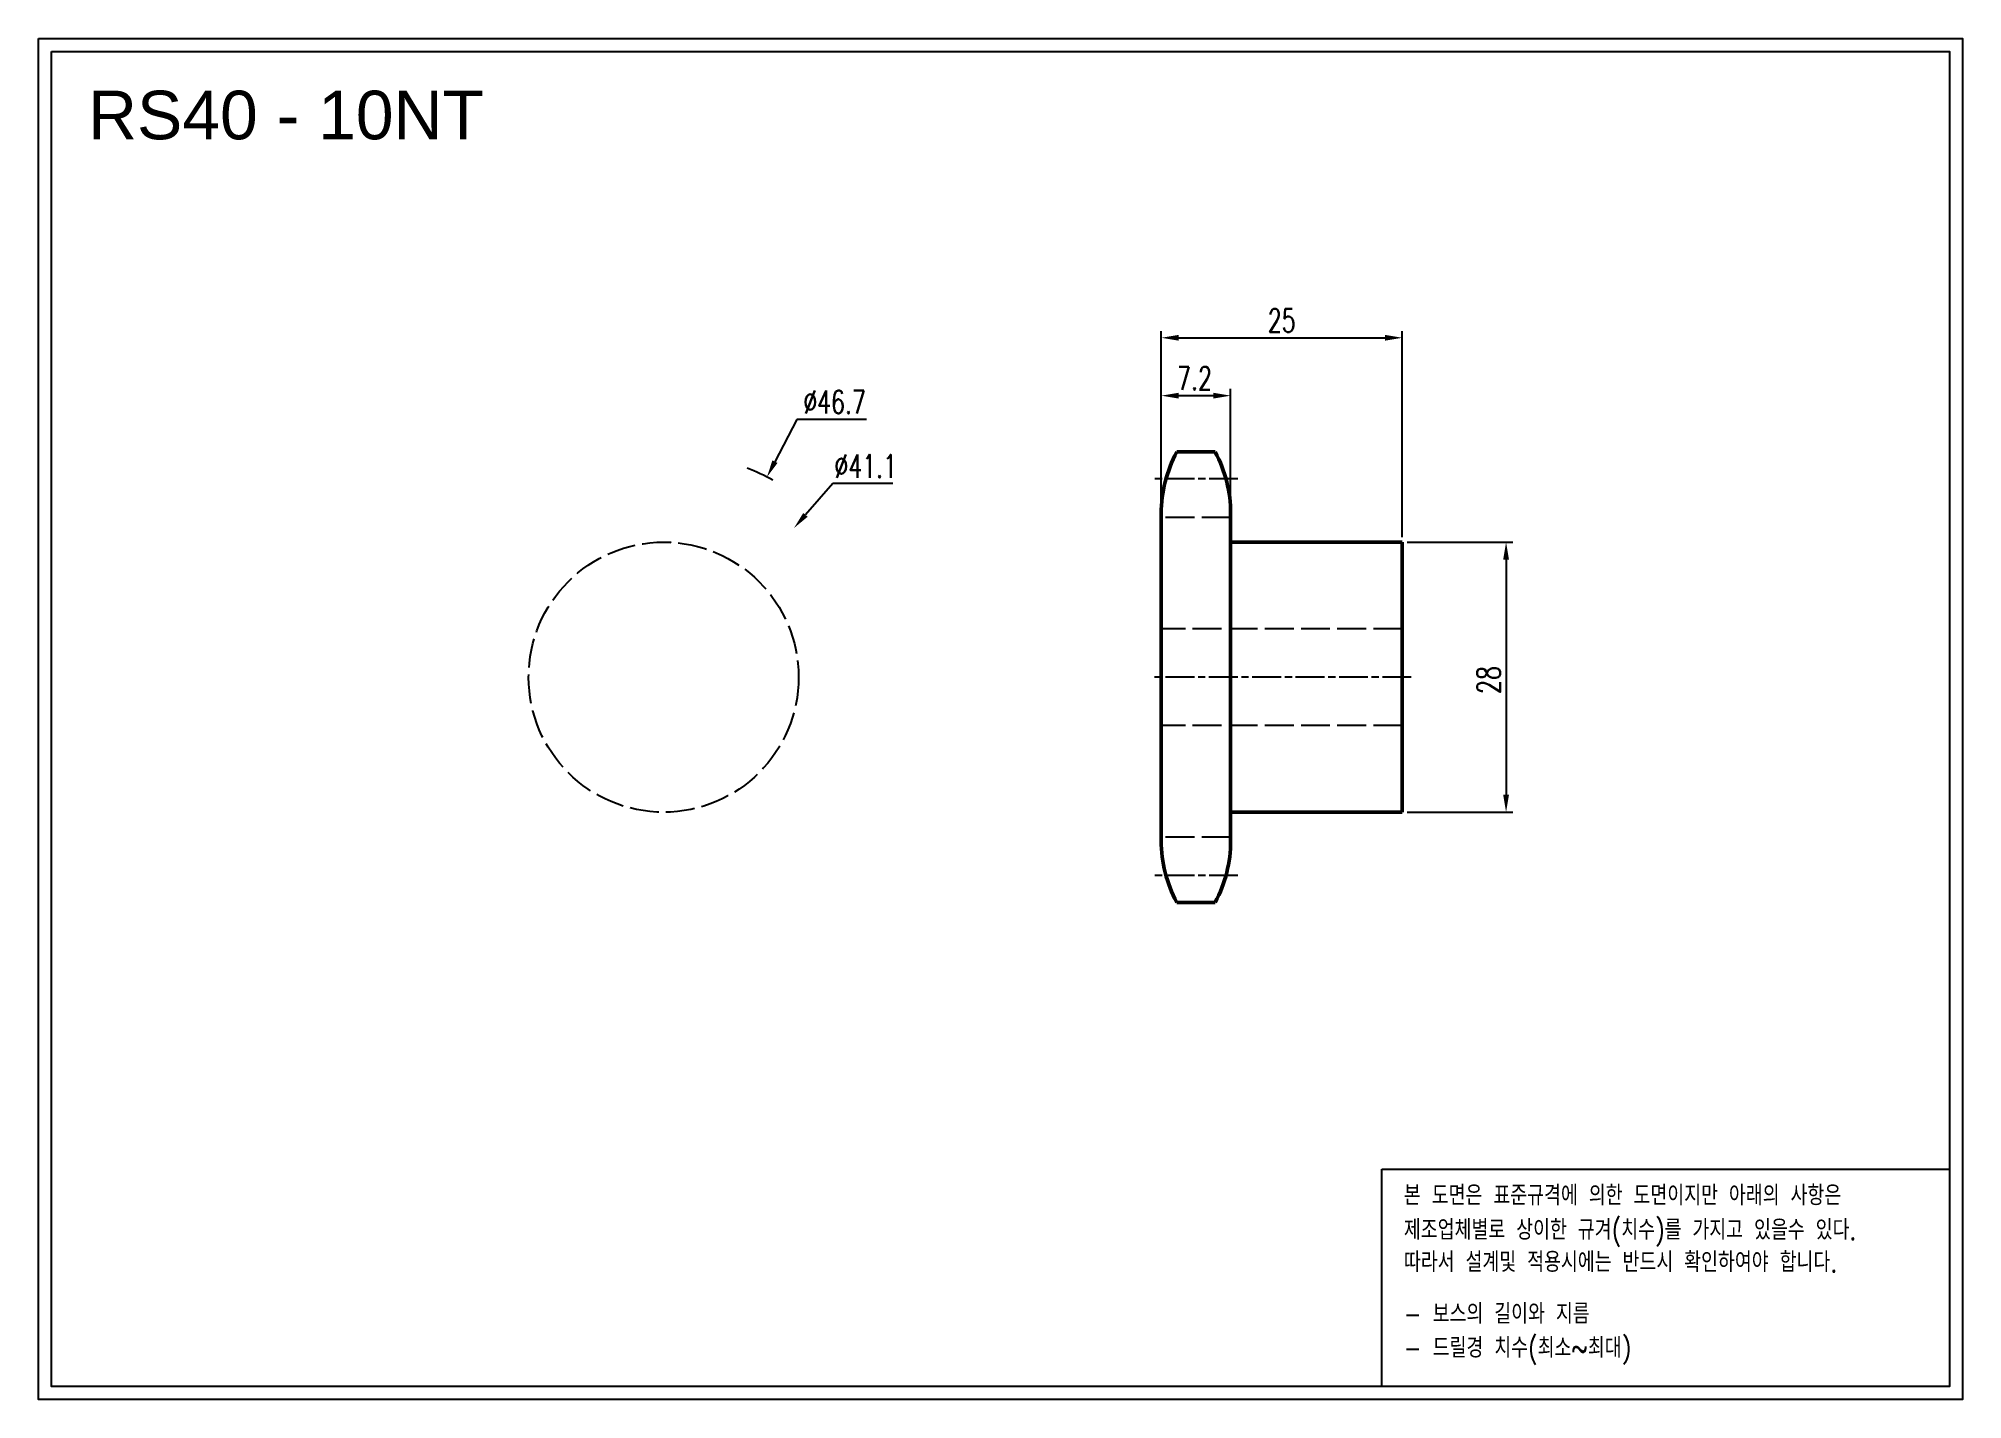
# Model space of a CAD drawing. Header units: millimetres. Extents: x -22442 to -22243, y 1089 to 1230.
import ezdxf

# ---------------------------------------------------------------- set-up
doc = ezdxf.new("R2010")
doc.units = ezdxf.units.MM
for name, pattern in [('AM_ISO02W050', [7.5, 6, -1.5]), ('AM_ISO02W050x2', [3.75, 3, -0.75]), ('AM_ISO08W050', [18, 12, -1.5, 3, -1.5]), ('AM_ISO08W050x2', [9, 6, -0.75, 1.5, -0.75])]:
    doc.linetypes.add(name, pattern=pattern)
for name, color, linetype, lineweight in [('AM_0N', 7, 'Continuous', 50), ('AM_3N', 6, 'AM_ISO02W050', 25), ('AM_7N', 4, 'AM_ISO08W050', 25)]:
    doc.layers.add(name, color=color, linetype=linetype, lineweight=lineweight)
doc.layers.add('S-DIM', color=7, linetype='Continuous')
doc.styles.add('HAN', font='ROMANS.shx', dxfattribs={"width": 0.7, "bigfont": 'whgtxt.shx'})
doc.styles.add('HSG', font='SIMPLEX.shx', dxfattribs={"width": 0.7, "bigfont": 'HSG.shx'})
doc.styles.get("Standard").update_dxf_attribs({"font": 'arial.ttf'})
doc.dimstyles.new('APP3', dxfattribs={"dimtxt": 2.4, "dimasz": 1.8, "dimexe": 0.7, "dimexo": 0.5, "dimgap": 0.6, "dimtad": 1, "dimtoh": 1, "dimdec": 1, "dimrnd": 0.01, "dimzin": 9, "dimdsep": 46, "dimtxsty": 'HSG', "dimcen": 0, "dimclrd": 1, "dimclre": 1, "dimclrt": 256, "dimazin": 2, "dimtp": 1, "dimtm": 1, "dimtfac": 0.5, "dimtdec": 1, "dimtofl": 0, "dimtmove": 0, "dimatfit": 3, "dimfxl": 0, "dimtvp": 1, "dimtolj": 2, "dimlwd": -1, "dimlwe": -1, "dimarcsym": 0})

# ---------------------------------------------------------------- blocks, each defined once
blk = doc.blocks.new('*D1')
at = {"layer": 'Defpoints', "color": 0, "transparency": 16777216}
for p in [(-22318.68, 1193.09), (-22325.88, 1180.47), (-22318.68, 1180.47)]:
    blk.add_point(p, dxfattribs=at)
at = {"layer": 'S-DIM', "color": 1, "transparency": 16777216}
for p, q in [((-22325.88, 1180.97), (-22325.88, 1193.79)), ((-22318.68, 1180.97), (-22318.68, 1193.79)), ((-22324.08, 1193.09), (-22320.48, 1193.09))]:
    blk.add_line(p, q, dxfattribs=at)
for points in [[(-22324.08, 1193.39), (-22324.08, 1192.79), (-22325.88, 1193.09)], [(-22320.48, 1193.39), (-22320.48, 1192.79), (-22318.68, 1193.09)]]:
    blk.add_solid(points, dxfattribs=at)
at = {"layer": 'S-DIM', "transparency": 16777216, "insert": (-22322.43, 1194.89), "char_height": 2.4, "attachment_point": 5, "style": 'HSG'}
blk.add_mtext('\\A2;7.2', dxfattribs=at)
blk = doc.blocks.new('*D2')
at = {"layer": 'Defpoints', "color": 0, "transparency": 16777216}
for p in [(-22300.88, 1199.09), (-22325.88, 1180.47), (-22300.88, 1177.9)]:
    blk.add_point(p, dxfattribs=at)
at = {"layer": 'S-DIM', "color": 1, "transparency": 16777216}
for p, q in [((-22325.88, 1180.97), (-22325.88, 1199.79)), ((-22300.88, 1178.4), (-22300.88, 1199.79)), ((-22324.08, 1199.09), (-22302.68, 1199.09))]:
    blk.add_line(p, q, dxfattribs=at)
for points in [[(-22324.08, 1199.39), (-22324.08, 1198.79), (-22325.88, 1199.09)], [(-22302.68, 1199.39), (-22302.68, 1198.79), (-22300.88, 1199.09)]]:
    blk.add_solid(points, dxfattribs=at)
at = {"layer": 'S-DIM', "transparency": 16777216, "insert": (-22313.38, 1200.89), "char_height": 2.4, "attachment_point": 5, "style": 'HSG'}
blk.add_mtext('\\A2;25', dxfattribs=at)
blk = doc.blocks.new('*D3')
at = {"layer": 'Defpoints', "color": 0, "transparency": 16777216}
for p in [(-22300.88, 1177.9), (-22300.88, 1149.9), (-22290.11, 1149.9)]:
    blk.add_point(p, dxfattribs=at)
at = {"layer": 'S-DIM', "color": 1, "transparency": 16777216}
for p, q in [((-22300.38, 1177.9), (-22289.41, 1177.9)), ((-22290.11, 1176.1), (-22290.11, 1151.7)), ((-22300.38, 1149.9), (-22289.41, 1149.9))]:
    blk.add_line(p, q, dxfattribs=at)
for points in [[(-22290.41, 1176.1), (-22289.81, 1176.1), (-22290.11, 1177.9)], [(-22290.41, 1151.7), (-22289.81, 1151.7), (-22290.11, 1149.9)]]:
    blk.add_solid(points, dxfattribs=at)
at = {"layer": 'S-DIM', "transparency": 16777216, "insert": (-22291.91, 1163.6), "char_height": 2.4, "attachment_point": 5, "rotation": 90, "style": 'HSG'}
blk.add_mtext('\\A2;28', dxfattribs=at)
blk = doc.blocks.new('*D4')
at = {"layer": 'Defpoints', "color": 0, "transparency": 16777216}
for p in [(-22366.78, 1184.65), (-22388.22, 1143.15)]:
    blk.add_point(p, dxfattribs=at)
at = {"layer": 'S-DIM', "color": 1, "transparency": 16777216}
for p, q in [((-22363.69, 1190.63), (-22365.96, 1186.24)), ((-22356.45, 1190.63), (-22363.69, 1190.63))]:
    blk.add_line(p, q, dxfattribs=at)
blk.add_arc((-22377.5, 1163.9), 23.35, 60.9661, 68.2222, dxfattribs=at)
blk.add_solid([(-22366.22, 1186.38), (-22365.69, 1186.11), (-22366.78, 1184.65)], dxfattribs=at)
at = {"layer": 'S-DIM', "transparency": 16777216, "insert": (-22359.77, 1192.43), "char_height": 2.4, "attachment_point": 5, "style": 'HSG'}
blk.add_mtext('\\A2;∅46.7', dxfattribs=at)
blk = doc.blocks.new('*D5')
at = {"layer": 'Defpoints', "color": 0, "transparency": 16777216}
for p in [(-22363.97, 1179.37), (-22391.02, 1148.43)]:
    blk.add_point(p, dxfattribs=at)
at = {"layer": 'S-DIM', "color": 1, "transparency": 16777216}
for p, q in [((-22359.94, 1183.98), (-22362.79, 1180.72)), ((-22353.74, 1183.98), (-22359.94, 1183.98))]:
    blk.add_line(p, q, dxfattribs=at)
blk.add_solid([(-22363.02, 1180.92), (-22362.56, 1180.53), (-22363.97, 1179.37)], dxfattribs=at)
at = {"layer": 'S-DIM', "transparency": 16777216, "insert": (-22356.54, 1185.78), "char_height": 2.4, "attachment_point": 5, "style": 'HSG'}
blk.add_mtext('\\A2;∅41.1', dxfattribs=at)

msp = doc.modelspace()

# ---------------------------------------------------------------- linework, layer by layer
for points in [[(-22442.35, 1230.12), (-22242.76, 1230.12), (-22242.76, 1089), (-22442.35, 1089)], [(-22441, 1228.78), (-22244.11, 1228.78), (-22244.11, 1090.35), (-22441, 1090.35)]]:
    msp.add_lwpolyline(points, close=True)
at = {"color": 6}
msp.add_lwpolyline([(-22302.99, 1112.9), (-22244.11, 1112.9), (-22244.11, 1090.35), (-22302.99, 1090.35)], close=True, dxfattribs=at)
at = {"layer": 'AM_0N'}
for p, q in [((-22324.27, 1187.25), (-22320.29, 1187.25)), ((-22325.88, 1180.85), (-22325.88, 1146.94)), ((-22318.68, 1180.85), (-22318.68, 1146.94)), ((-22318.68, 1177.9), (-22300.88, 1177.9)), ((-22300.88, 1177.9), (-22300.88, 1149.9)), ((-22318.68, 1149.9), (-22300.88, 1149.9)), ((-22324.27, 1140.54), (-22320.29, 1140.54))]:
    msp.add_line(p, q, dxfattribs=at)
for centre, start, end in [((-22312.38, 1180.85), 151.7009, 180), ((-22332.18, 1180.85), 0, 28.2991), ((-22312.38, 1146.94), 180, 208.2991), ((-22332.18, 1146.94), 331.7009, 0)]:
    msp.add_arc(centre, 13.5, start, end, dxfattribs=at)
at = {"layer": 'AM_3N', "linetype": 'AM_ISO02W050x2'}
for p, q in [((-22318.68, 1180.47), (-22325.88, 1180.47)), ((-22318.68, 1147.32), (-22325.88, 1147.32))]:
    msp.add_line(p, q, dxfattribs=at)
at = {"layer": 'AM_3N', "color": 2, "linetype": 'AM_ISO02W050x2'}
for p, q in [((-22300.88, 1168.9), (-22325.88, 1168.9)), ((-22300.88, 1158.9), (-22325.88, 1158.9))]:
    msp.add_line(p, q, dxfattribs=at)
msp.add_circle((-22377.5, 1163.9), 14, dxfattribs=at)
at = {"layer": 'AM_7N', "linetype": 'AM_ISO08W050x2', "ltscale": 0.5}
for p, q in [((-22317.92, 1184.45), (-22326.65, 1184.45)), ((-22299.94, 1163.9), (-22326.65, 1163.9)), ((-22317.92, 1143.35), (-22326.65, 1143.35))]:
    msp.add_line(p, q, dxfattribs=at)

# ---------------------------------------------------------------- texts
msp.add_text('RS40 - 10NT', height=5.04).set_placement((-22437.21, 1219.67))
at = {"color": 6, "style": 'HAN', "width": 0.8}
for s, p in [('본 도면은 표준규격에 의한 도면이지만 아래의 사항은', (-22300.71, 1109.14)), ('제조업체별로 상이한 규겨(치수)를 가지고 있을수 있다.', (-22300.71, 1105.56)), ('따라서 설계및 적용시에는 반드시 확인하여야 합니다.', (-22300.71, 1102.22)), ('- 보스의 길이와 지름', (-22300.71, 1096.86)), ('- 드릴경 치수(최소~최대)', (-22300.71, 1093.33))]:
    msp.add_text(s, height=2.0703, dxfattribs=at).set_placement(p)

# ---------------------------------------------------------------- dimensions: what is measured, and where the dimension line sits
at = {"layer": 'S-DIM', "color": 3}
dim = msp.add_linear_dim(base=(-22300.88, 1199.09), p1=(-22325.88, 1180.47), p2=(-22300.88, 1177.9), dimstyle='APP3', dxfattribs=at)
dim.commit()
dim.dimension.update_dxf_attribs({"geometry": '*D2', "text_midpoint": (-22313.38, 1200.89)})
dim = msp.add_linear_dim(base=(-22318.68, 1193.09), p1=(-22325.88, 1180.47), p2=(-22318.68, 1180.47), dimstyle='APP3', dxfattribs=at)
dim.commit()
dim.dimension.update_dxf_attribs({"geometry": '*D1', "text_midpoint": (-22322.43, 1193.09), "dimtype": 128})
for p1, p2, picture, middle in [((-22388.22, 1143.15), (-22366.78, 1184.65), '*D4', (-22359.77, 1190.63)), ((-22391.02, 1148.43), (-22363.97, 1179.37), '*D5', (-22356.54, 1183.98))]:
    dim = msp.add_diameter_dim_2p(p1=p1, p2=p2, dimstyle='APP3', dxfattribs=at)
    dim.commit()
    dim.dimension.update_dxf_attribs({"geometry": picture, "text_midpoint": middle, "dimtype": 131})
dim = msp.add_linear_dim(base=(-22290.11, 1149.9), p1=(-22300.88, 1177.9), p2=(-22300.88, 1149.9), angle=90, dimstyle='APP3', dxfattribs=at)
dim.commit()
dim.dimension.update_dxf_attribs({"geometry": '*D3', "text_midpoint": (-22290.11, 1163.6), "dimtype": 128})

doc.saveas('drawing.dxf')
